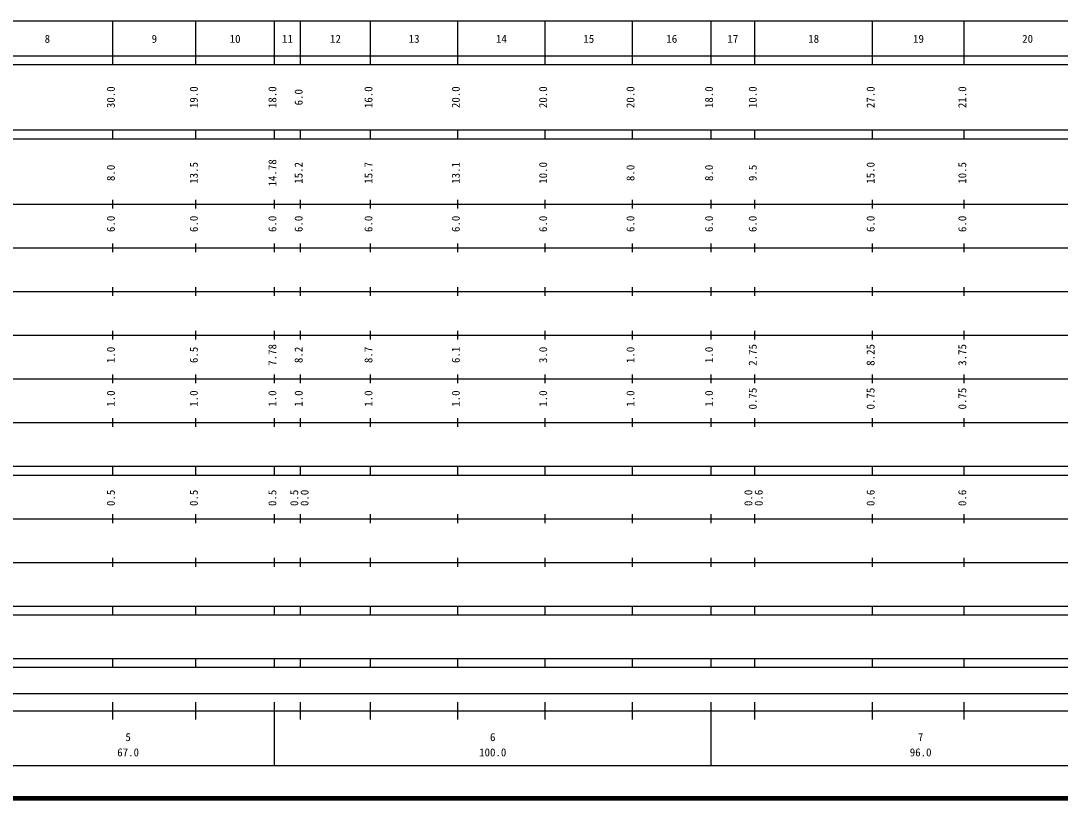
# Model space of a CAD drawing. Units: millimetres on the paper, enlarged 1000 times. Extents: x 40000 to 680000, y 20000 to 380000.
# Drawn here: x 309915 to 547966, y 20000 to 198000 of the extents above; entities that cross this region are included whole.
import ezdxf
from ezdxf.enums import TextEntityAlignment as Align

# ---------------------------------------------------------------- set-up
doc = ezdxf.new("R2010")
doc.units = ezdxf.units.MM
doc.header["$LTSCALE"] = 1000
doc.layers.add('M-TTL', color=2, linetype='Continuous', lineweight=140)
doc.layers.add('M-TTL-BAND', color=7, linetype='Continuous', lineweight=25)
doc.styles.add('ＭＳ ゴシック', font='')
doc.styles.get('ＭＳ ゴシック').set_extended_font_data('MS Gothic')

msp = doc.modelspace()

# ---------------------------------------------------------------- linework, layer by layer
at = {"layer": 'M-TTL'}
msp.add_line((40000, 20000), (680000, 20000), dxfattribs=at)
at = {"layer": 'M-TTL-BAND'}
for p, q in [((68000, 198000), (579000, 198000)), ((331000, 188000), (331000, 198000)), ((350000, 188000), (350000, 198000)), ((368000, 188000), (368000, 198000)), ((374000, 188000), (374000, 198000)), ((390000, 188000), (390000, 198000)), ((410000, 188000), (410000, 198000)), ((430000, 188000), (430000, 198000)), ((450000, 188000), (450000, 198000)), ((468000, 188000), (468000, 198000)), ((478000, 188000), (478000, 198000)), ((505000, 188000), (505000, 198000)), ((526000, 188000), (526000, 198000)), ((40000, 190000), (579000, 190000)), ((40000, 188000), (579000, 188000)), ((40000, 173000), (579000, 173000)), ((331000, 171000), (331000, 173000)), ((350000, 171000), (350000, 173000)), ((368000, 171000), (368000, 173000)), ((374000, 171000), (374000, 173000)), ((390000, 171000), (390000, 173000)), ((410000, 171000), (410000, 173000)), ((430000, 171000), (430000, 173000)), ((450000, 171000), (450000, 173000)), ((468000, 171000), (468000, 173000)), ((478000, 171000), (478000, 173000)), ((505000, 171000), (505000, 173000)), ((526000, 171000), (526000, 173000)), ((40000, 171000), (579000, 171000)), ((40000, 156000), (579000, 156000)), ((331000, 155000), (331000, 157000)), ((350000, 155000), (350000, 157000)), ((368000, 155000), (368000, 157000)), ((374000, 155000), (374000, 157000)), ((390000, 155000), (390000, 157000)), ((410000, 155000), (410000, 157000)), ((430000, 155000), (430000, 157000)), ((450000, 155000), (450000, 157000)), ((468000, 155000), (468000, 157000)), ((478000, 155000), (478000, 157000)), ((505000, 155000), (505000, 157000)), ((526000, 155000), (526000, 157000)), ((46000, 146000), (579000, 146000)), ((331000, 145000), (331000, 147000)), ((350000, 145000), (350000, 147000)), ((368000, 145000), (368000, 147000)), ((374000, 145000), (374000, 147000)), ((390000, 145000), (390000, 147000)), ((410000, 145000), (410000, 147000)), ((430000, 145000), (430000, 147000)), ((450000, 145000), (450000, 147000)), ((468000, 145000), (468000, 147000)), ((478000, 145000), (478000, 147000)), ((505000, 145000), (505000, 147000)), ((526000, 145000), (526000, 147000)), ((52000, 136000), (579000, 136000)), ((331000, 135000), (331000, 137000)), ((350000, 135000), (350000, 137000)), ((368000, 135000), (368000, 137000)), ((374000, 135000), (374000, 137000)), ((390000, 135000), (390000, 137000)), ((410000, 135000), (410000, 137000)), ((430000, 135000), (430000, 137000)), ((450000, 135000), (450000, 137000)), ((468000, 135000), (468000, 137000)), ((478000, 135000), (478000, 137000)), ((505000, 135000), (505000, 137000)), ((526000, 135000), (526000, 137000)), ((331000, 125000), (331000, 127000)), ((350000, 125000), (350000, 127000)), ((368000, 125000), (368000, 127000)), ((374000, 125000), (374000, 127000)), ((390000, 125000), (390000, 127000)), ((410000, 125000), (410000, 127000)), ((430000, 125000), (430000, 127000)), ((450000, 125000), (450000, 127000)), ((468000, 125000), (468000, 127000)), ((478000, 125000), (478000, 127000)), ((505000, 125000), (505000, 127000)), ((526000, 125000), (526000, 127000)), ((46000, 126000), (579000, 126000)), ((331000, 115000), (331000, 117000)), ((350000, 115000), (350000, 117000)), ((368000, 115000), (368000, 117000)), ((374000, 115000), (374000, 117000)), ((390000, 115000), (390000, 117000)), ((410000, 115000), (410000, 117000)), ((430000, 115000), (430000, 117000)), ((450000, 115000), (450000, 117000)), ((468000, 115000), (468000, 117000)), ((478000, 115000), (478000, 117000)), ((505000, 115000), (505000, 117000)), ((526000, 115000), (526000, 117000)), ((52000, 116000), (579000, 116000)), ((46000, 106000), (579000, 106000)), ((331000, 105000), (331000, 107000)), ((350000, 105000), (350000, 107000)), ((368000, 105000), (368000, 107000)), ((374000, 105000), (374000, 107000)), ((390000, 105000), (390000, 107000)), ((410000, 105000), (410000, 107000)), ((430000, 105000), (430000, 107000)), ((450000, 105000), (450000, 107000)), ((468000, 105000), (468000, 107000)), ((478000, 105000), (478000, 107000)), ((505000, 105000), (505000, 107000)), ((526000, 105000), (526000, 107000)), ((40000, 96000), (579000, 96000)), ((331000, 94000), (331000, 96000)), ((350000, 94000), (350000, 96000)), ((368000, 94000), (368000, 96000)), ((374000, 94000), (374000, 96000)), ((390000, 94000), (390000, 96000)), ((410000, 94000), (410000, 96000)), ((430000, 94000), (430000, 96000)), ((450000, 94000), (450000, 96000)), ((468000, 94000), (468000, 96000)), ((478000, 94000), (478000, 96000)), ((505000, 94000), (505000, 96000)), ((526000, 94000), (526000, 96000)), ((40000, 94000), (579000, 94000)), ((49000, 84000), (579000, 84000)), ((331000, 83000), (331000, 85000)), ((350000, 83000), (350000, 85000)), ((368000, 83000), (368000, 85000)), ((374000, 83000), (374000, 85000)), ((390000, 83000), (390000, 85000)), ((410000, 83000), (410000, 85000)), ((430000, 83000), (430000, 85000)), ((450000, 83000), (450000, 85000)), ((468000, 83000), (468000, 85000)), ((478000, 83000), (478000, 85000)), ((505000, 83000), (505000, 85000)), ((526000, 83000), (526000, 85000)), ((40000, 74000), (579000, 74000)), ((331000, 73000), (331000, 75000)), ((350000, 73000), (350000, 75000)), ((368000, 73000), (368000, 75000)), ((374000, 73000), (374000, 75000)), ((390000, 73000), (390000, 75000)), ((410000, 73000), (410000, 75000)), ((430000, 73000), (430000, 75000)), ((450000, 73000), (450000, 75000)), ((468000, 73000), (468000, 75000)), ((478000, 73000), (478000, 75000)), ((505000, 73000), (505000, 75000)), ((526000, 73000), (526000, 75000)), ((40000, 64000), (579000, 64000)), ((40000, 62000), (579000, 62000)), ((331000, 62000), (331000, 64000)), ((350000, 62000), (350000, 64000)), ((368000, 62000), (368000, 64000)), ((374000, 62000), (374000, 64000)), ((390000, 62000), (390000, 64000)), ((410000, 62000), (410000, 64000)), ((430000, 62000), (430000, 64000)), ((450000, 62000), (450000, 64000)), ((468000, 62000), (468000, 64000)), ((478000, 62000), (478000, 64000)), ((505000, 62000), (505000, 64000)), ((526000, 62000), (526000, 64000)), ((40000, 52000), (579000, 52000)), ((40000, 50000), (579000, 50000)), ((331000, 50000), (331000, 52000)), ((350000, 50000), (350000, 52000)), ((368000, 50000), (368000, 52000)), ((374000, 50000), (374000, 52000)), ((390000, 50000), (390000, 52000)), ((410000, 50000), (410000, 52000)), ((430000, 50000), (430000, 52000)), ((450000, 50000), (450000, 52000)), ((468000, 50000), (468000, 52000)), ((478000, 50000), (478000, 52000)), ((505000, 50000), (505000, 52000)), ((526000, 50000), (526000, 52000)), ((71000, 44000), (561000, 44000)), ((331000, 38000), (331000, 42000)), ((350000, 38000), (350000, 42000)), ((368000, 27500), (368000, 42000)), ((374000, 38000), (374000, 42000)), ((390000, 38000), (390000, 42000)), ((410000, 38000), (410000, 42000)), ((430000, 38000), (430000, 42000)), ((450000, 38000), (450000, 42000)), ((468000, 27500), (468000, 42000)), ((478000, 38000), (478000, 42000)), ((505000, 38000), (505000, 42000)), ((526000, 38000), (526000, 42000)), ((40000, 40000), (579000, 40000)), ((68000, 27500), (579000, 27500))]:
    msp.add_line(p, q, dxfattribs=at)

# ---------------------------------------------------------------- texts
at = {"layer": 'M-TTL-BAND', "style": 'ＭＳ ゴシック'}
for s, p in [('8', (316000, 192405)), ('9', (340500, 192405)), ('10', (359000, 192405)), ('11', (371000, 192405)), ('12', (382000, 192405)), ('13', (400000, 192405)), ('14', (420000, 192405)), ('15', (440000, 192405)), ('16', (459000, 192405)), ('17', (473000, 192405)), ('18', (491500, 192405)), ('19', (515500, 192405)), ('20', (540500, 192405)), ('5', (334500, 32523)), ('6', (418000, 32523)), ('7', (516000, 32523)), ('67.0', (334500, 29033)), ('100.0', (418000, 29033)), ('96.0', (516000, 29033))]:
    msp.add_text(s, height=1833, dxfattribs=at).set_placement(p, align=Align.BOTTOM_CENTER)
for s, p in [('30.0', (332000, 180500)), ('19.0', (351000, 180500)), ('18.0', (369000, 180500)), ('6.0', (375000, 180500)), ('16.0', (391000, 180500)), ('20.0', (411000, 180500)), ('20.0', (431000, 180500)), ('20.0', (451000, 180500)), ('18.0', (469000, 180500)), ('10.0', (479000, 180500)), ('27.0', (506000, 180500)), ('21.0', (527000, 180500)), ('8.0', (332000, 163174)), ('13.5', (351000, 163174)), ('14.78', (369000, 163174)), ('15.2', (375000, 163174)), ('15.7', (391000, 163174)), ('13.1', (411000, 163174)), ('10.0', (431000, 163174)), ('8.0', (451000, 163174)), ('8.0', (469000, 163174)), ('9.5', (479000, 163174)), ('15.0', (506000, 163174)), ('10.5', (527000, 163174)), ('6.0', (332000, 151500)), ('6.0', (351000, 151500)), ('6.0', (369000, 151500)), ('6.0', (375000, 151500)), ('6.0', (391000, 151500)), ('6.0', (411000, 151500)), ('6.0', (431000, 151500)), ('6.0', (451000, 151500)), ('6.0', (469000, 151500)), ('6.0', (479000, 151500)), ('6.0', (506000, 151500)), ('6.0', (527000, 151500)), ('7.78', (369000, 121500)), ('2.75', (479000, 121500)), ('8.25', (506000, 121500)), ('3.75', (527000, 121500)), ('1.0', (332000, 121500)), ('6.5', (351000, 121500)), ('8.2', (375000, 121500)), ('8.7', (391000, 121500)), ('6.1', (411000, 121500)), ('3.0', (431000, 121500)), ('1.0', (451000, 121500)), ('1.0', (469000, 121500)), ('1.0', (332000, 111500)), ('1.0', (351000, 111500)), ('1.0', (369000, 111500)), ('1.0', (375000, 111500)), ('1.0', (391000, 111500)), ('1.0', (411000, 111500)), ('1.0', (431000, 111500)), ('1.0', (451000, 111500)), ('1.0', (469000, 111500)), ('0.75', (479000, 111500)), ('0.75', (506000, 111500)), ('0.75', (527000, 111500)), ('0.5', (332000, 88764)), ('0.5', (351000, 88764)), ('0.5', (369000, 88764)), ('0.5', (374000, 88764)), ('0.0', (376370, 88764)), ('0.0', (478000, 88764)), ('0.6', (480370, 88764)), ('0.6', (506000, 88764)), ('0.6', (527000, 88764))]:
    msp.add_text(s, height=1833, rotation=90, dxfattribs=at).set_placement(p, align=Align.BOTTOM_CENTER)

doc.saveas('drawing.dxf')
